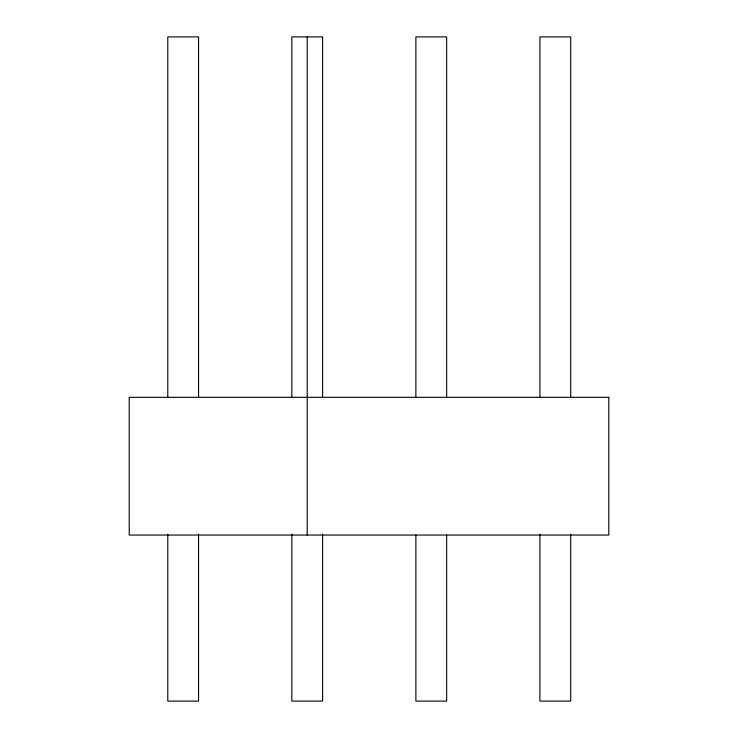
<?xml version="1.0" encoding="UTF-8"?>
<svg xmlns="http://www.w3.org/2000/svg" width="738" height="738" viewBox="0 0 738 738"><rect width="100%" height="100%" fill="white"/><g stroke="black" fill="none" stroke-linecap="round" stroke-linejoin="round"><path stroke-width="1.11" d="M570.705 397.33L570.705 36.9L539.93 36.9L539.93 397.33M570.705 534.257L570.705 701.1L539.93 701.1L539.93 534.257M446.656 397.828L446.656 36.9L415.881 36.9L415.881 397.828M446.656 535.05L446.656 701.1L415.881 701.1L415.881 535.05M322.607 397.33L322.607 36.9L291.833 36.9L291.833 397.33M322.607 534.257L322.607 701.1L291.833 701.1L291.833 534.257M307.22 36.9L307.22 535.05M198.559 397.33L198.559 36.9L167.784 36.9L167.784 397.33M198.559 534.257L198.559 701.1L167.784 701.1L167.784 534.257M608.795 397.33L129.205 397.33L129.205 535.05L608.795 535.05L608.795 397.33"/></g></svg>
